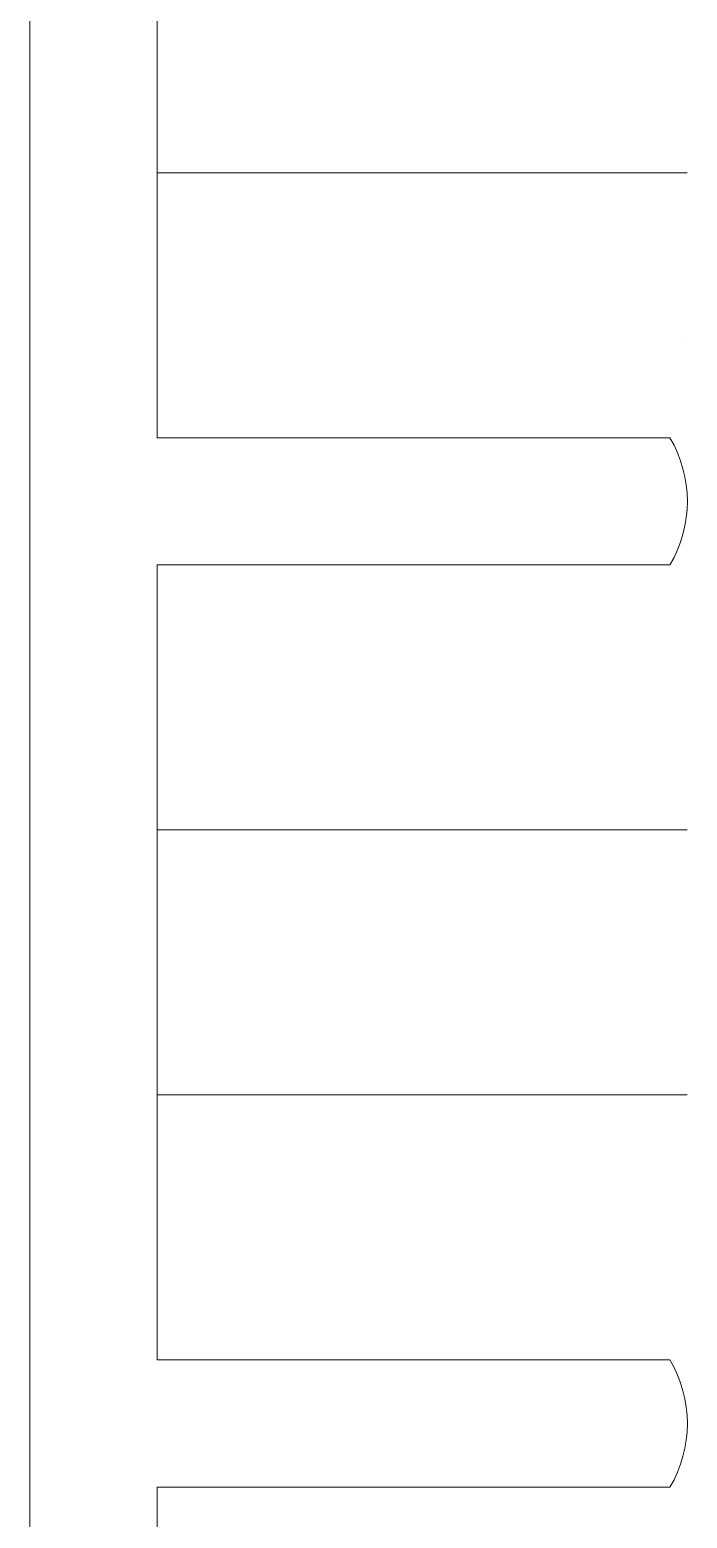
# Model space of a CAD drawing. Header units: millimetres. Extents: x 2508 to 2607, y 837 to 997.
# Drawn here: x 2512.42 to 2518.62, y 863.78 to 877.82 of the extents above; entities that cross this region are included whole.
import ezdxf

# ---------------------------------------------------------------- set-up
doc = ezdxf.new("R2010")
doc.units = ezdxf.units.MM
doc.layers.add('PISO EST', color=250, linetype='Continuous', lineweight=0)

# ---------------------------------------------------------------- blocks, each defined once
blk = doc.blocks.new('QWDEWFRFR')
at = {"color": 251}
for p, q in [((2655.331, 981.191), (2655.33, 979.641)), ((2656.531, 981.19), (2656.53, 979.64)), ((2655.33, 977.14), (2655.33, 979.64)), ((2656.53, 977.14), (2656.53, 979.64)), ((2661.531, 978.69), (2656.531, 978.69)), ((2655.331, 977.14), (2655.331, 969.64)), ((2656.531, 976.19), (2656.531, 977.14)), ((2656.531, 977.14), (2656.531, 976.19)), ((2661.531, 977.14), (2661.531, 977.14)), ((2661.367, 976.19), (2656.531, 976.19)), ((2655.331, 960.84), (2655.331, 975.84)), ((2656.531, 974.64), (2656.531, 974.99)), ((2656.531, 974.99), (2656.531, 969.64)), ((2656.531, 967.49), (2656.531, 974.99)), ((2661.367, 974.99), (2656.531, 974.99)), ((2661.531, 972.49), (2656.531, 972.49)), ((2656.531, 969.64), (2656.531, 972.14)), ((2661.531, 969.99), (2656.531, 969.99)), ((2655.331, 969.64), (2655.331, 959.64)), ((2656.531, 969.64), (2656.531, 967.49)), ((2656.531, 967.49), (2656.531, 968.34)), ((2661.367, 967.49), (2656.531, 967.49)), ((2656.531, 966.29), (2656.531, 959.64)), ((2656.531, 960.84), (2656.531, 966.29)), ((2656.531, 960.84), (2656.531, 966.29)), ((2661.367, 966.29), (2656.531, 966.29))]:
    blk.add_line(p, q, dxfattribs=at)
for centre in [(2660.352, 975.59), (2660.352, 966.89)]:
    blk.add_arc(centre, 1.18, 329.4237, 30.5763, dxfattribs=at)

msp = doc.modelspace()

# ---------------------------------------------------------------- block references
at = {"layer": 'PISO EST', "color": 196, "lineweight": 0}
msp.add_blockref('QWDEWFRFR', (-142.907, -102.221), dxfattribs=at)

doc.saveas('drawing.dxf')
